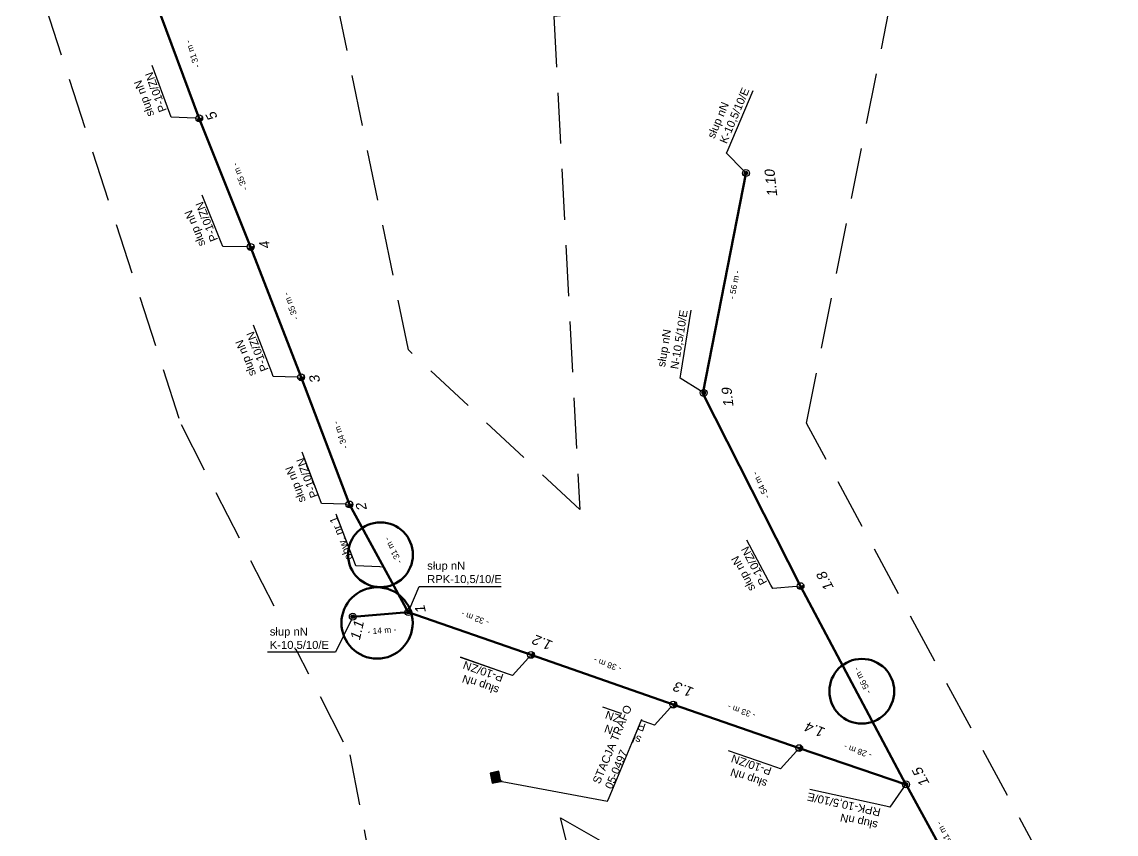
# Model space of a CAD drawing. Header units: millimetres. Extents: x 7530081 to 7533485, y 5764674 to 5768549.
# Drawn here: x 7532625.9 to 7532898.9, y 5765324.7 to 5765527.3 of the extents above; entities that cross this region are included whole.
import ezdxf
from ezdxf import colors
from ezdxf.entities.mleader import LeaderData, LeaderLine
from ezdxf.math import Vec2, Vec3

# ---------------------------------------------------------------- set-up
doc = ezdxf.new("R2010")
doc.units = ezdxf.units.MM
doc.linetypes.add('DASHED', pattern=[19.05, 12.7, -6.35])
for name, color, linetype, lineweight in [('!TELE', 3, 'Continuous', 50), ('!wymiary', 7, 'Continuous', 25), ('_numery', 7, 'Continuous', 40), ('_PRZEWIESZENIA', 6, 'Continuous', 50)]:
    doc.layers.add(name, color=color, linetype=linetype, lineweight=lineweight)
for name, color, linetype in [('!trafo', 6, 'DASHED'), ('_arkusze model', 7, 'Continuous'), ('_MM LINIA Sn', 40, 'Continuous'), ('_MM opisy', 7, 'Continuous'), ('_MM slupy', 5, 'Continuous'), ('_mm trafo', 3, 'Continuous')]:
    doc.layers.add(name, color=color, linetype=linetype)
doc.layers.get('_arkusze model').off()
doc.styles.get("Standard").update_dxf_attribs({"font": 'ARIAL.TTF'})
doc.dimstyles.new('opis linie', dxfattribs={"dimtxt": 1.5, "dimasz": 0.18, "dimexe": 0.18, "dimexo": 0.0625, "dimgap": 2.5, "dimtad": 4, "dimdec": 0, "dimzin": 0, "dimdsep": 46, "dimtxsty": 'Standard', "dimcen": 0.09, "dimse1": 1, "dimse2": 1, "dimsd1": 1, "dimsd2": 1, "dimclrt": 256, "dimadec": 0, "dimazin": 0, "dimtfac": 1, "dimtdec": 0, "dimtofl": 0, "dimtmove": 0, "dimatfit": 3, "dimfxl": 1, "dimtfill": 1, "dimtolj": 1, "dimtzin": 0, "dimarcsym": 0})

# ---------------------------------------------------------------- blocks, each defined once
blk = doc.blocks.new('E')
at = {"layer": '_MM slupy'}
h = blk.add_hatch(color=256, dxfattribs=at)
h.dxf.hatch_style = 1
h.paths.add_polyline_path([(0.27, 0.37, 1), (-0.27, -0.37, 1)])
for radius in [0.857, 0.457]:
    blk.add_circle((0, 0), radius, dxfattribs=at)
blk = doc.blocks.new('*D570')
at = {"layer": '!wymiary', "insert": (7532856.22, 5765324.49), "char_height": 1.5, "attachment_point": 5, "rotation": 118.6407, "bg_fill": 3, "box_fill_scale": 1.1, "bg_fill_color": 9, "bg_fill_true_color": 13158600, "bg_fill_transparency": 0}
blk.add_mtext('\\A1;- 31 m -', dxfattribs=at)
blk = doc.blocks.new('*D572')
at = {"layer": '!wymiary', "insert": (7532738.97, 5765378.51), "char_height": 1.5, "attachment_point": 5, "rotation": 160.7942, "bg_fill": 3, "box_fill_scale": 1.1, "bg_fill_color": 9, "bg_fill_true_color": 13158600, "bg_fill_transparency": 0}
blk.add_mtext('\\A1;- 32 m -', dxfattribs=at)
blk = doc.blocks.new('*D573')
at = {"layer": '!wymiary', "insert": (7532718.5, 5765395.4), "char_height": 1.5, "attachment_point": 5, "rotation": 118.7091, "bg_fill": 3, "box_fill_scale": 1.1, "bg_fill_color": 9, "bg_fill_true_color": 13158600, "bg_fill_transparency": 0}
blk.add_mtext('\\A1;- 31 m -', dxfattribs=at)
blk = doc.blocks.new('*D574')
at = {"layer": '!wymiary', "insert": (7532705.36, 5765424.19), "char_height": 1.5, "attachment_point": 5, "rotation": 110.7891, "bg_fill": 3, "box_fill_scale": 1.1, "bg_fill_color": 9, "bg_fill_true_color": 13158600, "bg_fill_transparency": 0}
blk.add_mtext('\\A1;- 34 m -', dxfattribs=at)
blk = doc.blocks.new('*D575')
at = {"layer": '!wymiary', "insert": (7532693.02, 5765456.34), "char_height": 1.5, "attachment_point": 5, "rotation": 111.185, "bg_fill": 3, "box_fill_scale": 1.1, "bg_fill_color": 9, "bg_fill_true_color": 13158600, "bg_fill_transparency": 0}
blk.add_mtext('\\A1;- 35 m -', dxfattribs=at)
blk = doc.blocks.new('*D576')
at = {"layer": '!wymiary', "insert": (7532680.29, 5765488.67), "char_height": 1.5, "attachment_point": 5, "rotation": 111.8045, "bg_fill": 3, "box_fill_scale": 1.1, "bg_fill_color": 9, "bg_fill_true_color": 13158600, "bg_fill_transparency": 0}
blk.add_mtext('\\A1;- 35 m -', dxfattribs=at)
blk = doc.blocks.new('*D577')
at = {"layer": '!wymiary', "insert": (7532668.45, 5765519.25), "char_height": 1.5, "attachment_point": 5, "rotation": 110.4766, "bg_fill": 3, "box_fill_scale": 1.1, "bg_fill_color": 9, "bg_fill_true_color": 13158600, "bg_fill_transparency": 0}
blk.add_mtext('\\A1;- 31 m -', dxfattribs=at)
blk = doc.blocks.new('*D584')
at = {"layer": '!wymiary', "insert": (7532803.71, 5765461.7), "char_height": 1.5, "attachment_point": 5, "rotation": 78.9695, "bg_fill": 3, "box_fill_scale": 1.1, "bg_fill_color": 9, "bg_fill_true_color": 13158600, "bg_fill_transparency": 0}
blk.add_mtext('\\A1;- 56 m -', dxfattribs=at)
blk = doc.blocks.new('*D585')
at = {"layer": '!wymiary', "insert": (7532810.27, 5765411.68), "char_height": 1.5, "attachment_point": 5, "rotation": 116.8601, "bg_fill": 3, "box_fill_scale": 1.1, "bg_fill_color": 9, "bg_fill_true_color": 13158600, "bg_fill_transparency": 0}
blk.add_mtext('\\A1;- 54 m -', dxfattribs=at)
blk = doc.blocks.new('*D586')
at = {"layer": '!wymiary', "insert": (7532835.56, 5765362.97), "char_height": 1.5, "attachment_point": 5, "rotation": 118.0015, "bg_fill": 3, "box_fill_scale": 1.1, "bg_fill_color": 9, "bg_fill_true_color": 13158600, "bg_fill_transparency": 0}
blk.add_mtext('\\A1;- 56 m -', dxfattribs=at)
blk = doc.blocks.new('*D587')
at = {"layer": '!wymiary', "insert": (7532834.47, 5765345.38), "char_height": 1.5, "attachment_point": 5, "rotation": 161.2494, "bg_fill": 3, "box_fill_scale": 1.1, "bg_fill_color": 9, "bg_fill_true_color": 13158600, "bg_fill_transparency": 0}
blk.add_mtext('\\A1;- 28 m -', dxfattribs=at)
blk = doc.blocks.new('*D588')
at = {"layer": '!wymiary', "insert": (7532805.47, 5765355.33), "char_height": 1.5, "attachment_point": 5, "rotation": 160.9109, "bg_fill": 3, "box_fill_scale": 1.1, "bg_fill_color": 9, "bg_fill_true_color": 13158600, "bg_fill_transparency": 0}
blk.add_mtext('\\A1;- 33 m -', dxfattribs=at)
blk = doc.blocks.new('*D589')
at = {"layer": '!wymiary', "insert": (7532772.03, 5765366.97), "char_height": 1.5, "attachment_point": 5, "rotation": 160.7265, "bg_fill": 3, "box_fill_scale": 1.1, "bg_fill_color": 9, "bg_fill_true_color": 13158600, "bg_fill_transparency": 0}
blk.add_mtext('\\A1;- 38 m -', dxfattribs=at)
blk = doc.blocks.new('*D606')
at = {"layer": '!wymiary', "insert": (7532715.74, 5765375.48), "char_height": 1.5, "attachment_point": 5, "rotation": 4.7876, "bg_fill": 3, "box_fill_scale": 1.1, "bg_fill_color": 9, "bg_fill_true_color": 13158600, "bg_fill_transparency": 0}
blk.add_mtext('\\A1;- 14 m -', dxfattribs=at)
blk = doc.blocks.new('ZN')
at = {"layer": '_MM slupy', "transparency": 33554687}
h = blk.add_hatch(color=256, dxfattribs=at)
h.dxf.hatch_style = 1
h.paths.add_polyline_path([(0, -0.86), (0, 0.86, 1)])
at = {"layer": '_MM slupy'}
blk.add_circle((0, 0), 0.857, dxfattribs=at)
blk = doc.blocks.new('trafo')
at = {"layer": '_mm trafo'}
h = blk.add_hatch(color=256, dxfattribs=at)
h.dxf.hatch_style = 1
h.paths.add_polyline_path([(-1.15, 1.02), (-0.52, -1.51), (1.64, -0.96), (1.01, 1.59)])
at = {"layer": '_MM LINIA Sn', "color": 2, "lineweight": 60}
for p, q in [((0.58, 0.02), (-0.43, 0.9)), ((-0.32, -0.23), (0.58, 0.02)), ((0.58, -0.92), (-0.32, -0.23)), ((0.55, -0.72), (0.41, -0.9)), ((0.41, -0.9), (0.58, -0.92)), ((0.58, -0.92), (0.55, -0.72))]:
    blk.add_line(p, q, dxfattribs=at)
at = {"layer": '_mm trafo', "flags": 128}
blk.add_lwpolyline([(-0.52, -1.52), (1.64, -0.96), (0.98, 1.58), (-1.17, 0.99), (-0.52, -1.52)], close=True, dxfattribs=at)

msp = doc.modelspace()

# ---------------------------------------------------------------- linework, layer by layer
at = {"layer": '!TELE'}
for points in [[(7532752.96, 5765369.38), (7532722.33, 5765380.05), (7532707.63, 5765406.89), (7532695.58, 5765438.63), (7532682.98, 5765471.14), (7532670.15, 5765503.21), (7532659.22, 5765532.48), (7532661.68, 5765564.46), (7532664.2, 5765597.26), (7532674.62, 5765629.5), (7532695.96, 5765664.25), (7532712.18, 5765695), (7532731.65, 5765731.15)], [(7532806.63, 5765489.81), (7532795.86, 5765434.56), (7532820.19, 5765386.52), (7532846.49, 5765337.06), (7532819.86, 5765346.1), (7532788.45, 5765356.97), (7532752.96, 5765369.38)], [(7532708.48, 5765378.89), (7532722.33, 5765380.05)], [(7532846.61, 5765336.84), (7532861.42, 5765309.73), (7532882.62, 5765269.54)]]:
    msp.add_lwpolyline(points, dxfattribs=at)
at = {"layer": '!trafo', "color": 3}
for points in [[(7532732.04, 5765753.3), (7532695.12, 5765697.34), (7532657.16, 5765630.94), (7532625.91, 5765549.24), (7532665.64, 5765426.81), (7532707.75, 5765344.4), (7532744.2, 5765152.89), (7532703.12, 5765037.21)], [(7532703.12, 5765037.21), (7532764.21, 5765057.15), (7532787.8, 5765154.52), (7532782.07, 5765229.44), (7532772.63, 5765279.5), (7532760.33, 5765328.7), (7532885.39, 5765257.29), (7532898.94, 5765284.01), (7532821.68, 5765427.18), (7532843.61, 5765536.84), (7532758.67, 5765528.64), (7532765.11, 5765405.61), (7532722.35, 5765445.45), (7532690.14, 5765602.65), (7532759.84, 5765707.91), (7532757.92, 5765738.77), (7532732.04, 5765753.3)]]:
    msp.add_lwpolyline(points, dxfattribs=at)

# ---------------------------------------------------------------- block references
at = {"layer": '_arkusze model', "rotation": 357.3066721443946}
msp.add_blockref('trafo', (7532743.86, 5765338.82), dxfattribs=at)
at = {"layer": '_MM slupy'}
for p, rotation in [((7532670.15, 5765503.21), 110.4766317540014), ((7532682.98, 5765471.14), 111.8044897389284), ((7532695.58, 5765438.63), 111.1849886647987), ((7532820.19, 5765386.52), 118.001491466603), ((7532752.96, 5765369.38), 160.7941521478649), ((7532788.45, 5765356.97), 160.7264951703963), ((7532819.86, 5765346.1), 160.9108937275906)]:
    msp.add_blockref('ZN', p, dxfattribs=dict(at, rotation=rotation))

# ---------------------------------------------------------------- next in the draw order: leaders
at = {"layer": '_MM opisy'}
ml = msp.add_multileader_mtext('Standard', dxfattribs=at)
ml.set_content('\\pxql;słup nN\\PP-10/ZN', color=256)
ml.set_leader_properties()
ml.build(insert=Vec2(0, 0))
ml.multileader.update_dxf_attribs({"has_text_frame": 1, "text_left_attachment_type": 5, "text_right_attachment_type": 5, "dogleg_length": 1, "arrow_head_size": 1})
ctx = ml.context
ctx.base_point, ctx.char_height, ctx.arrow_head_size, ctx.landing_gap_size, ctx.plane_origin, ctx.plane_x_axis, ctx.plane_y_axis = Vec3(7532662.85, 5765504.44), 2, 1, 1, Vec3(7532670.88, 5765505.32), Vec3(-0.349825, 0.936815), Vec3(-0.936815, -0.349825)
ctx.left_attachment, ctx.right_attachment = 5, 5
notes = []
notes.append((ctx, [(0, (1, 1, 0), (7532663.2, 5765503.51), (-0.349825, 0.936815), 1, [(0, [(7532670.15, 5765503.21), (7532663.2, 5765503.51)], 0, [])])]))
ctx.mtext.insert, ctx.mtext.text_direction, ctx.mtext.rotation, ctx.mtext.flow_direction = Vec3(7532657.1, 5765503.36), Vec3(-0.349825, 0.936815), 1.928181, 5
ctx.mtext.has_bg_fill, ctx.mtext.bg_color, ctx.mtext.bg_scale_factor, ctx.mtext.bg_transparency, ctx.mtext.use_window_bg_color = 1, -1023410175, 1, 0, 1
ml = msp.add_multileader_mtext('Standard', dxfattribs=at)
ml.set_content('\\pxql;słup nN\\PK-10,5/10/E', color=256)
ml.set_leader_properties()
ml.build(insert=Vec2(0, 0))
ml.multileader.update_dxf_attribs({"has_text_frame": 1, "text_left_attachment_type": 5, "text_right_attachment_type": 5, "dogleg_length": 1, "arrow_head_size": 1})
ctx = ml.context
ctx.base_point, ctx.char_height, ctx.arrow_head_size, ctx.landing_gap_size, ctx.plane_origin, ctx.plane_x_axis, ctx.plane_y_axis = Vec3(7532802.13, 5765495.48), 2, 1, 1, Vec3(7532808.56, 5765490.59), Vec3(0.389584, 0.920991), Vec3(-0.920991, 0.389584)
ctx.left_attachment, ctx.right_attachment = 5, 5
notes.append((ctx, [(0, (1, 1, 0), (7532801.74, 5765494.56), (0.389584, 0.920991), 1, [(0, [(7532806.58, 5765489.56), (7532801.74, 5765494.56)], 0, [])])]))
ctx.mtext.insert, ctx.mtext.text_direction, ctx.mtext.rotation, ctx.mtext.flow_direction = Vec3(7532796.84, 5765498.8), Vec3(0.389584, 0.920991), 1.170616, 5
ctx.mtext.has_bg_fill, ctx.mtext.bg_color, ctx.mtext.bg_scale_factor, ctx.mtext.bg_transparency, ctx.mtext.use_window_bg_color = 1, -1023410175, 1, 0, 1
ml = msp.add_multileader_mtext('Standard', dxfattribs=at)
ml.set_content('\\pxql;słup nN\\PP-10/ZN', color=256)
ml.set_leader_properties()
ml.build(insert=Vec2(0, 0))
ml.multileader.update_dxf_attribs({"has_text_frame": 1, "text_left_attachment_type": 5, "text_right_attachment_type": 5, "dogleg_length": 1, "arrow_head_size": 1})
ctx = ml.context
ctx.base_point, ctx.char_height, ctx.arrow_head_size, ctx.landing_gap_size, ctx.plane_origin, ctx.plane_x_axis, ctx.plane_y_axis = Vec3(7532675.65, 5765472.2), 2, 1, 1, Vec3(7532683.66, 5765473.26), Vec3(-0.371441, 0.928457), Vec3(-0.928457, -0.371441)
ctx.left_attachment, ctx.right_attachment = 5, 5
notes.append((ctx, [(0, (1, 1, 0), (7532676.03, 5765471.28), (-0.371441, 0.928457), 1, [(0, [(7532682.98, 5765471.14), (7532676.03, 5765471.28)], 0, [])])]))
ctx.mtext.insert, ctx.mtext.text_direction, ctx.mtext.rotation, ctx.mtext.flow_direction = Vec3(7532669.93, 5765470.99), Vec3(-0.371441, 0.928457), 1.951356, 5
ctx.mtext.has_bg_fill, ctx.mtext.bg_color, ctx.mtext.bg_scale_factor, ctx.mtext.bg_transparency, ctx.mtext.use_window_bg_color = 1, -1023410175, 1, 0, 1
ml = msp.add_multileader_mtext('Standard', dxfattribs=at)
ml.set_content('\\pxql;słup nN\\PN-10,5/10/E', color=256)
ml.set_leader_properties()
ml.build(insert=Vec2(0, 0))
ml.multileader.update_dxf_attribs({"has_text_frame": 1, "text_left_attachment_type": 5, "text_right_attachment_type": 5, "dogleg_length": 1, "arrow_head_size": 1})
ctx = ml.context
ctx.base_point, ctx.char_height, ctx.arrow_head_size, ctx.landing_gap_size, ctx.plane_origin, ctx.plane_x_axis, ctx.plane_y_axis = Vec3(7532790.32, 5765439.4), 2, 1, 1, Vec3(7532797.73, 5765436.18), Vec3(0.159968, 0.987122), Vec3(-0.987122, 0.159968)
ctx.left_attachment, ctx.right_attachment = 5, 5
notes.append((ctx, [(0, (1, 1, 0), (7532790.16, 5765438.42), (0.159968, 0.987122), 1, [(0, [(7532796.05, 5765434.72), (7532790.16, 5765438.42)], 0, [])])]))
ctx.mtext.insert, ctx.mtext.text_direction, ctx.mtext.rotation, ctx.mtext.flow_direction = Vec3(7532784.4, 5765441.38), Vec3(0.159968, 0.987122), 1.410138, 5
ctx.mtext.has_bg_fill, ctx.mtext.bg_color, ctx.mtext.bg_scale_factor, ctx.mtext.bg_transparency, ctx.mtext.use_window_bg_color = 1, -1023410175, 1, 0, 1
ml = msp.add_multileader_mtext('Standard', dxfattribs=at)
ml.set_content('\\pxql;słup nN\\PP-10/ZN', color=256)
ml.set_leader_properties()
ml.build(insert=Vec2(0, 0))
ml.multileader.update_dxf_attribs({"has_text_frame": 1, "text_left_attachment_type": 5, "text_right_attachment_type": 5, "dogleg_length": 1, "arrow_head_size": 1})
ctx = ml.context
ctx.base_point, ctx.char_height, ctx.arrow_head_size, ctx.landing_gap_size, ctx.plane_origin, ctx.plane_x_axis, ctx.plane_y_axis = Vec3(7532688.27, 5765439.77), 2, 1, 1, Vec3(7532696.28, 5765440.74), Vec3(-0.36138, 0.932419), Vec3(-0.932419, -0.36138)
ctx.left_attachment, ctx.right_attachment = 5, 5
notes.append((ctx, [(0, (1, 1, 0), (7532688.63, 5765438.84), (-0.36138, 0.932419), 1, [(0, [(7532695.58, 5765438.63), (7532688.63, 5765438.84)], 0, [])])]))
ctx.mtext.insert, ctx.mtext.text_direction, ctx.mtext.rotation, ctx.mtext.flow_direction = Vec3(7532682.53, 5765438.62), Vec3(-0.36138, 0.932419), 1.940544, 5
ctx.mtext.has_bg_fill, ctx.mtext.bg_color, ctx.mtext.bg_scale_factor, ctx.mtext.bg_transparency, ctx.mtext.use_window_bg_color = 1, -1023410175, 1, 0, 1
ml = msp.add_multileader_mtext('Standard', dxfattribs=at)
ml.set_content('\\pxql;słup nN\\PP-10/ZN', color=256)
ml.set_leader_properties()
ml.build(insert=Vec2(0, 0))
ml.multileader.update_dxf_attribs({"has_text_frame": 1, "text_left_attachment_type": 5, "text_right_attachment_type": 5, "dogleg_length": 1, "arrow_head_size": 1})
ctx = ml.context
ctx.base_point, ctx.char_height, ctx.arrow_head_size, ctx.landing_gap_size, ctx.plane_origin, ctx.plane_x_axis, ctx.plane_y_axis = Vec3(7532812.79, 5765386.79), 2, 1, 1, Vec3(7532820.64, 5765388.7), Vec3(-0.469495, 0.882935), Vec3(-0.882935, -0.469495)
ctx.left_attachment, ctx.right_attachment = 5, 5
notes.append((ctx, [(0, (1, 1, 0), (7532813.26, 5765385.9), (-0.469495, 0.882935), 1, [(0, [(7532820.19, 5765386.52), (7532813.26, 5765385.9)], 0, [])])]))
ctx.mtext.insert, ctx.mtext.text_direction, ctx.mtext.rotation, ctx.mtext.flow_direction = Vec3(7532807.23, 5765384.96), Vec3(-0.469495, 0.882935), 2.059515, 5
ctx.mtext.has_bg_fill, ctx.mtext.bg_color, ctx.mtext.bg_scale_factor, ctx.mtext.bg_transparency, ctx.mtext.use_window_bg_color = 1, -1023410175, 1, 0, 1
ml = msp.add_multileader_mtext('Standard', dxfattribs=at)
ml.set_content('\\pxql;słup nN\\PRPK-10,5/10/E', color=256)
ml.set_leader_properties()
ml.build(insert=Vec2(0, 0))
ml.multileader.update_dxf_attribs({"has_text_frame": 1, "text_left_attachment_type": 5, "text_right_attachment_type": 5, "dogleg_length": 1, "arrow_head_size": 1})
ctx = ml.context
ctx.base_point, ctx.char_height, ctx.arrow_head_size, ctx.landing_gap_size, ctx.plane_origin = Vec3(7532726.04, 5765386.46), 2, 1, 1, Vec3(7532724.05, 5765378.63)
ctx.left_attachment, ctx.right_attachment = 5, 5
notes.append((ctx, [(0, (1, 1, 0), (7532725.04, 5765386.46), (1, 0), 1, [(0, [(7532722.33, 5765380.05), (7532725.04, 5765386.46)], 0, [])])]))
ctx.mtext.insert, ctx.mtext.flow_direction = Vec3(7532727.04, 5765392.62), 5
ctx.mtext.has_bg_fill, ctx.mtext.bg_color, ctx.mtext.bg_scale_factor, ctx.mtext.bg_transparency, ctx.mtext.use_window_bg_color = 1, -1023410175, 1, 0, 1
ml = msp.add_multileader_mtext('Standard', dxfattribs=at)
ml.set_content('\\pxql;słup nN\\PK-10,5/10/E', color=256)
ml.set_leader_properties()
ml.build(insert=Vec2(0, 0))
ml.multileader.update_dxf_attribs({"has_text_frame": 1, "text_left_attachment_type": 5, "text_right_attachment_type": 5, "dogleg_length": 1, "arrow_head_size": 1})
ctx = ml.context
ctx.base_point, ctx.char_height, ctx.arrow_head_size, ctx.landing_gap_size, ctx.plane_origin = Vec3(7532686.77, 5765370.03), 2, 1, 1, Vec3(7532710.2, 5765377.47)
ctx.left_attachment, ctx.right_attachment = 5, 5
notes.append((ctx, [(0, (1, 1, 0), (7532704.17, 5765370.03), (-1, 0), 1, [(0, [(7532708.48, 5765378.89), (7532704.17, 5765370.03)], 0, [])])]))
ctx.mtext.insert, ctx.mtext.flow_direction = Vec3(7532687.77, 5765376.19), 5
ctx.mtext.has_bg_fill, ctx.mtext.bg_color, ctx.mtext.bg_scale_factor, ctx.mtext.bg_transparency, ctx.mtext.use_window_bg_color = 1, -1023410175, 1, 0, 1
ml = msp.add_multileader_mtext('Standard', dxfattribs=at)
ml.set_content('\\pxql;słup nN\\PP-10/ZN', color=256)
ml.set_leader_properties()
ml.build(insert=Vec2(0, 0))
ml.multileader.update_dxf_attribs({"has_text_frame": 1, "text_left_attachment_type": 5, "text_right_attachment_type": 5, "dogleg_length": 1, "arrow_head_size": 1})
ctx = ml.context
ctx.base_point, ctx.char_height, ctx.arrow_head_size, ctx.landing_gap_size, ctx.plane_origin, ctx.plane_x_axis, ctx.plane_y_axis = Vec3(7532747.35, 5765364.55), 2, 1, 1, Vec3(7532751.81, 5765371.29), Vec3(-0.944343, 0.328963), Vec3(-0.328963, -0.944343)
ctx.left_attachment, ctx.right_attachment = 5, 5
notes.append((ctx, [(0, (1, 1, 0), (7532748.29, 5765364.22), (-0.944343, 0.328963), 1, [(0, [(7532752.96, 5765369.38), (7532748.29, 5765364.22)], 0, [])])]))
ctx.mtext.insert, ctx.mtext.text_direction, ctx.mtext.rotation, ctx.mtext.flow_direction = Vec3(7532744.51, 5765359.43), Vec3(-0.944343, 0.328963), 2.806387, 5
ctx.mtext.has_bg_fill, ctx.mtext.bg_color, ctx.mtext.bg_scale_factor, ctx.mtext.bg_transparency, ctx.mtext.use_window_bg_color = 1, -1023410175, 1, 0, 1
ml = msp.add_multileader_mtext('Standard', dxfattribs=at)
ml.set_content('\\pxql;słup nN\\PP-10/ZN', color=256)
ml.set_leader_properties()
ml.build(insert=Vec2(0, 0))
ml.multileader.update_dxf_attribs({"has_text_frame": 1, "text_left_attachment_type": 5, "text_right_attachment_type": 5, "dogleg_length": 1, "arrow_head_size": 1})
ctx = ml.context
ctx.base_point, ctx.char_height, ctx.arrow_head_size, ctx.landing_gap_size, ctx.plane_origin, ctx.plane_x_axis, ctx.plane_y_axis = Vec3(7532782.83, 5765352.15), 2, 1, 1, Vec3(7532787.3, 5765358.88), Vec3(-0.943954, 0.330078), Vec3(-0.330078, -0.943954)
ctx.left_attachment, ctx.right_attachment = 5, 5
notes.append((ctx, [(0, (1, 1, 0), (7532783.78, 5765351.82), (-0.943954, 0.330078), 1, [(0, [(7532788.45, 5765356.97), (7532783.78, 5765351.82)], 0, [])])]))
ctx.mtext.insert, ctx.mtext.text_direction, ctx.mtext.rotation, ctx.mtext.flow_direction = Vec3(7532779.99, 5765347.03), Vec3(-0.943954, 0.330078), 2.805207, 5
ctx.mtext.has_bg_fill, ctx.mtext.bg_color, ctx.mtext.bg_scale_factor, ctx.mtext.bg_transparency, ctx.mtext.use_window_bg_color = 1, -1023410175, 1, 0, 1
ml = msp.add_multileader_mtext('Standard', dxfattribs=at)
ml.set_content('\\pxql;słup nN\\PP-10/ZN', color=256)
ml.set_leader_properties()
ml.build(insert=Vec2(0, 0))
ml.multileader.update_dxf_attribs({"has_text_frame": 1, "text_left_attachment_type": 5, "text_right_attachment_type": 5, "dogleg_length": 1, "arrow_head_size": 1})
ctx = ml.context
ctx.base_point, ctx.char_height, ctx.arrow_head_size, ctx.landing_gap_size, ctx.plane_origin, ctx.plane_x_axis, ctx.plane_y_axis = Vec3(7532814.26, 5765341.26), 2, 1, 1, Vec3(7532818.7, 5765348), Vec3(-0.945011, 0.327038), Vec3(-0.327038, -0.945011)
ctx.left_attachment, ctx.right_attachment = 5, 5
notes.append((ctx, [(0, (1, 1, 0), (7532815.2, 5765340.93), (-0.945011, 0.327038), 1, [(0, [(7532819.86, 5765346.1), (7532815.2, 5765340.93)], 0, [])])]))
ctx.mtext.insert, ctx.mtext.text_direction, ctx.mtext.rotation, ctx.mtext.flow_direction = Vec3(7532811.43, 5765336.14), Vec3(-0.945011, 0.327038), 2.808425, 5
ctx.mtext.has_bg_fill, ctx.mtext.bg_color, ctx.mtext.bg_scale_factor, ctx.mtext.bg_transparency, ctx.mtext.use_window_bg_color = 1, -1023410175, 1, 0, 1
for ctx, leaders in notes:
    for number, flags, end, landing, length, lines in leaders:
        leader = LeaderData()
        leader.index, (leader.has_last_leader_line, leader.has_dogleg_vector, leader.attachment_direction) = number, flags
        leader.last_leader_point, leader.dogleg_vector, leader.dogleg_length = Vec3(end), Vec3(landing), length
        for number, points, colour, breaks in lines:
            line = LeaderLine()
            line.index, line.vertices, line.color, line.breaks = number, Vec3.list(points), colors.encode_raw_color(colour), breaks
            leader.lines.append(line)
        ctx.leaders.append(leader)

# ---------------------------------------------------------------- next in the draw order: block references
for p, rotation in [((7532806.58, 5765489.56), 67.07137295702945), ((7532796.05, 5765434.72), 80.79497345922739)]:
    msp.add_blockref('E', p, dxfattribs=dict(rotation=rotation))
for p in [(7532708.48, 5765378.89), (7532722.33, 5765380.05)]:
    msp.add_blockref('E', p)
at = {"layer": '_MM slupy', "rotation": 160.7264951703963}
msp.add_blockref('ZN', (7532752.96, 5765369.38), dxfattribs=at)

# ---------------------------------------------------------------- next in the draw order: texts
at = {"layer": '_numery', "oblique": 10}
msp.add_text('1.10', height=2.5, rotation=96.3207, dxfattribs=at).set_placement((7532814.42, 5765483.77))

# ---------------------------------------------------------------- next in the draw order: leaders
at = {"layer": '_MM opisy'}
ml = msp.add_multileader_mtext('Standard', dxfattribs=at)
ml.set_content('\\pxql;słup nN\\PRPK-10,5/10/E', color=256)
ml.set_leader_properties()
ml.build(insert=Vec2(0, 0))
ml.multileader.update_dxf_attribs({"has_text_frame": 1, "text_left_attachment_type": 5, "text_right_attachment_type": 5, "dogleg_length": 1, "arrow_head_size": 1})
ctx = ml.context
ctx.base_point, ctx.char_height, ctx.arrow_head_size, ctx.landing_gap_size, ctx.plane_origin, ctx.plane_x_axis, ctx.plane_y_axis = Vec3(7532841.49, 5765331.6), 2, 1, 1, Vec3(7532845.12, 5765338.82), Vec3(-0.976463, 0.215685), Vec3(-0.215685, -0.976463)
ctx.left_attachment, ctx.right_attachment = 5, 5
notes = []
notes.append((ctx, [(0, (1, 1, 0), (7532842.46, 5765331.39), (-0.976463, 0.215685), 1, [(0, [(7532846.49, 5765337.06), (7532842.46, 5765331.39)], 0, [])])]))
ctx.mtext.insert, ctx.mtext.text_direction, ctx.mtext.rotation, ctx.mtext.flow_direction = Vec3(7532839.18, 5765325.8), Vec3(-0.976463, 0.215685), 2.924199, 5
ctx.mtext.has_bg_fill, ctx.mtext.bg_color, ctx.mtext.bg_scale_factor, ctx.mtext.bg_transparency, ctx.mtext.use_window_bg_color = 1, -1023410175, 1, 0, 1
for ctx, leaders in notes:
    for number, flags, end, landing, length, lines in leaders:
        leader = LeaderData()
        leader.index, (leader.has_last_leader_line, leader.has_dogleg_vector, leader.attachment_direction) = number, flags
        leader.last_leader_point, leader.dogleg_vector, leader.dogleg_length = Vec3(end), Vec3(landing), length
        for number, points, colour, breaks in lines:
            line = LeaderLine()
            line.index, line.vertices, line.color, line.breaks = number, Vec3.list(points), colors.encode_raw_color(colour), breaks
            leader.lines.append(line)
        ctx.leaders.append(leader)

# ---------------------------------------------------------------- next in the draw order: block references
at = {"rotation": 167.5442607294345}
msp.add_blockref('E', (7532846.49, 5765337.06), dxfattribs=at)

# ---------------------------------------------------------------- next in the draw order: dimensions: what is measured, and where the dimension line sits
at = {"layer": '!wymiary'}
dim = msp.add_aligned_dim(p1=(7532806.63, 5765489.81), p2=(7532795.86, 5765434.56), distance=-0.75, dimstyle='opis linie', override={"dimpost": '- <> m -'}, dxfattribs=at)
dim.commit()
dim.dimension.update_dxf_attribs({"geometry": '*D584', "text_midpoint": (7532803.71, 5765461.7)})

# ---------------------------------------------------------------- next in the draw order: leaders
at = {"layer": '_MM opisy'}
ml = msp.add_multileader_mtext('Standard', dxfattribs=at)
ml.set_content('\\pxql;słup nN\\PP-10/ZN', color=256)
ml.set_leader_properties()
ml.build(insert=Vec2(0, 0))
ml.multileader.update_dxf_attribs({"has_text_frame": 1, "text_left_attachment_type": 5, "text_right_attachment_type": 5, "dogleg_length": 1, "arrow_head_size": 1})
ctx = ml.context
ctx.base_point, ctx.char_height, ctx.arrow_head_size, ctx.landing_gap_size, ctx.plane_origin, ctx.plane_x_axis, ctx.plane_y_axis = Vec3(7532747.34, 5765364.56), 2, 1, 1, Vec3(7532751.81, 5765371.29), Vec3(-0.943954, 0.330078), Vec3(-0.330078, -0.943954)
ctx.left_attachment, ctx.right_attachment = 5, 5
notes = []
notes.append((ctx, [(0, (1, 1, 0), (7532748.29, 5765364.23), (-0.943954, 0.330078), 1, [(0, [(7532752.96, 5765369.38), (7532748.29, 5765364.23)], 0, [])])]))
ctx.mtext.insert, ctx.mtext.text_direction, ctx.mtext.rotation, ctx.mtext.flow_direction = Vec3(7532744.5, 5765359.44), Vec3(-0.943954, 0.330078), 2.805207, 5
ctx.mtext.has_bg_fill, ctx.mtext.bg_color, ctx.mtext.bg_scale_factor, ctx.mtext.bg_transparency, ctx.mtext.use_window_bg_color = 1, -1023410175, 1, 0, 1
for ctx, leaders in notes:
    for number, flags, end, landing, length, lines in leaders:
        leader = LeaderData()
        leader.index, (leader.has_last_leader_line, leader.has_dogleg_vector, leader.attachment_direction) = number, flags
        leader.last_leader_point, leader.dogleg_vector, leader.dogleg_length = Vec3(end), Vec3(landing), length
        for number, points, colour, breaks in lines:
            line = LeaderLine()
            line.index, line.vertices, line.color, line.breaks = number, Vec3.list(points), colors.encode_raw_color(colour), breaks
            leader.lines.append(line)
        ctx.leaders.append(leader)

# ---------------------------------------------------------------- next in the draw order: dimensions: what is measured, and where the dimension line sits
at = {"layer": '!wymiary'}
for p1, p2, picture, middle in [((7532795.86, 5765434.56), (7532820.19, 5765386.52), '*D585', (7532810.27, 5765411.68)), ((7532752.96, 5765369.38), (7532722.33, 5765380.05), '*D572', (7532738.97, 5765378.51)), ((7532846.61, 5765336.84), (7532861.42, 5765309.73), '*D570', (7532856.22, 5765324.49))]:
    dim = msp.add_aligned_dim(p1=p1, p2=p2, distance=-0.75, dimstyle='opis linie', override={"dimpost": '- <> m -'}, dxfattribs=at)
    dim.commit()
    dim.dimension.update_dxf_attribs({"geometry": picture, "text_midpoint": middle})

# ---------------------------------------------------------------- next in the draw order: texts
at = {"layer": '_numery', "oblique": 10}
for s, rotation, p in [('1.9', 96.3207, (7532803.49, 5765431.28)), ('1.5', 117.8921, (7532852.47, 5765337.3))]:
    msp.add_text(s, height=2.5, rotation=rotation, dxfattribs=at).set_placement(p)

# ---------------------------------------------------------------- next in the draw order: dimensions: what is measured, and where the dimension line sits
at = {"layer": '!wymiary'}
for p1, p2, picture, middle in [((7532722.33, 5765380.05), (7532707.63, 5765406.89), '*D573', (7532718.5, 5765395.4)), ((7532820.19, 5765386.52), (7532846.49, 5765337.06), '*D586', (7532835.56, 5765362.97))]:
    dim = msp.add_aligned_dim(p1=p1, p2=p2, distance=-0.75, dimstyle='opis linie', override={"dimpost": '- <> m -'}, dxfattribs=at)
    dim.commit()
    dim.dimension.update_dxf_attribs({"geometry": picture, "text_midpoint": middle})

# ---------------------------------------------------------------- next in the draw order: linework, layer by layer
at = {"layer": '_PRZEWIESZENIA', "color": 3}
msp.add_circle((7532835.49, 5765360.3), 8.08, dxfattribs=at)

# ---------------------------------------------------------------- next in the draw order: texts
at = {"layer": '_numery', "oblique": 10}
for s, rotation, p in [('1.8', 117.8921, (7532828.59, 5765386.12)), ('1', 102.9044, (7532726.76, 5765380.01))]:
    msp.add_text(s, height=2.5, rotation=rotation, dxfattribs=at).set_placement(p)

# ---------------------------------------------------------------- next in the draw order: dimensions: what is measured, and where the dimension line sits
at = {"layer": '!wymiary'}
for p1, p2, picture, middle in [((7532707.63, 5765406.89), (7532695.58, 5765438.63), '*D574', (7532705.36, 5765424.19)), ((7532708.48, 5765378.89), (7532722.33, 5765380.05), '*D606', (7532715.74, 5765375.48)), ((7532846.49, 5765337.06), (7532819.86, 5765346.1), '*D587', (7532834.47, 5765345.38))]:
    dim = msp.add_aligned_dim(p1=p1, p2=p2, distance=-0.75, dimstyle='opis linie', override={"dimpost": '- <> m -'}, dxfattribs=at)
    dim.commit()
    dim.dimension.update_dxf_attribs({"geometry": picture, "text_midpoint": middle})

# ---------------------------------------------------------------- next in the draw order: linework, layer by layer
at = {"layer": '_PRZEWIESZENIA', "color": 3}
msp.add_circle((7532714.54, 5765377.33), 8.89, dxfattribs=at)

# ---------------------------------------------------------------- next in the draw order: block references
at = {"layer": '_MM slupy', "rotation": 110.7891222243156}
msp.add_blockref('ZN', (7532707.63, 5765406.89), dxfattribs=at)

# ---------------------------------------------------------------- next in the draw order: texts
at = {"layer": '_numery', "oblique": 10}
msp.add_text('1.1', height=2.5, rotation=77.1686, dxfattribs=at).set_placement((7532710.2, 5765372.79))

# ---------------------------------------------------------------- next in the draw order: dimensions: what is measured, and where the dimension line sits
at = {"layer": '!wymiary'}
for p1, p2, picture, middle in [((7532695.58, 5765438.63), (7532682.98, 5765471.14), '*D575', (7532693.02, 5765456.34)), ((7532819.86, 5765346.1), (7532788.45, 5765356.97), '*D588', (7532805.47, 5765355.33))]:
    dim = msp.add_aligned_dim(p1=p1, p2=p2, distance=-0.75, dimstyle='opis linie', override={"dimpost": '- <> m -'}, dxfattribs=at)
    dim.commit()
    dim.dimension.update_dxf_attribs({"geometry": picture, "text_midpoint": middle})

# ---------------------------------------------------------------- next in the draw order: texts
at = {"layer": '_numery', "oblique": 10}
for s, rotation, p in [('3', 102.9044, (7532700.41, 5765437.41)), ('1.4', 158.3781, (7532826.6, 5765350.96))]:
    msp.add_text(s, height=2.5, rotation=rotation, dxfattribs=at).set_placement(p)

# ---------------------------------------------------------------- next in the draw order: dimensions: what is measured, and where the dimension line sits
at = {"layer": '!wymiary'}
for p1, p2, picture, middle in [((7532682.98, 5765471.14), (7532670.15, 5765503.21), '*D576', (7532680.29, 5765488.67)), ((7532788.45, 5765356.97), (7532752.96, 5765369.38), '*D589', (7532772.03, 5765366.97))]:
    dim = msp.add_aligned_dim(p1=p1, p2=p2, distance=-0.75, dimstyle='opis linie', override={"dimpost": '- <> m -'}, dxfattribs=at)
    dim.commit()
    dim.dimension.update_dxf_attribs({"geometry": picture, "text_midpoint": middle})

# ---------------------------------------------------------------- next in the draw order: leaders
at = {"layer": '_MM opisy'}
ml = msp.add_multileader_mtext('Standard', dxfattribs=at)
ml.set_content('\\pxql;słup nN\\PP-10/ZN', color=256)
ml.set_leader_properties()
ml.build(insert=Vec2(0, 0))
ml.multileader.update_dxf_attribs({"has_text_frame": 1, "text_left_attachment_type": 5, "text_right_attachment_type": 5, "dogleg_length": 1, "arrow_head_size": 1})
ctx = ml.context
ctx.base_point, ctx.char_height, ctx.arrow_head_size, ctx.landing_gap_size, ctx.plane_origin, ctx.plane_x_axis, ctx.plane_y_axis = Vec3(7532700.32, 5765408.08), 2, 1, 1, Vec3(7532708.35, 5765409), Vec3(-0.354929, 0.934893), Vec3(-0.934893, -0.354929)
ctx.left_attachment, ctx.right_attachment = 5, 5
notes = []
notes.append((ctx, [(0, (1, 1, 0), (7532700.68, 5765407.15), (-0.354929, 0.934893), 1, [(0, [(7532707.63, 5765406.89), (7532700.68, 5765407.15)], 0, [])])]))
ctx.mtext.insert, ctx.mtext.text_direction, ctx.mtext.rotation, ctx.mtext.flow_direction = Vec3(7532694.92, 5765407.1), Vec3(-0.354929, 0.934893), 1.933635, 5
ctx.mtext.has_bg_fill, ctx.mtext.bg_color, ctx.mtext.bg_scale_factor, ctx.mtext.bg_transparency, ctx.mtext.use_window_bg_color = 1, -1023410175, 1, 0, 1
at = {"layer": '_MM opisy', "color": 1}
ml = msp.add_multileader_mtext('Standard', dxfattribs=at)
ml.set_content('\\pxql;obw. nr 1', color=1)
ml.set_leader_properties()
ml.build(insert=Vec2(0, 0))
ml.multileader.update_dxf_attribs({"has_text_frame": 1, "text_left_attachment_type": 5, "text_right_attachment_type": 5, "dogleg_length": 1, "arrow_head_size": 1})
ctx = ml.context
ctx.base_point, ctx.char_height, ctx.arrow_head_size, ctx.landing_gap_size, ctx.plane_origin, ctx.plane_x_axis, ctx.plane_y_axis = Vec3(7532708.88, 5765392.48), 2, 1, 1, Vec3(7532716.91, 5765393.4), Vec3(-0.354929, 0.934893), Vec3(-0.934893, -0.354929)
ctx.left_attachment, ctx.right_attachment = 5, 5
notes.append((ctx, [(0, (1, 1, 0), (7532709.24, 5765391.55), (-0.354929, 0.934893), 1, [(0, [(7532716.19, 5765391.29), (7532709.24, 5765391.55)], 0, [])])]))
ctx.mtext.insert, ctx.mtext.text_direction, ctx.mtext.rotation, ctx.mtext.flow_direction = Vec3(7532706.62, 5765392.69), Vec3(-0.354929, 0.934893), 1.933635, 5
ctx.mtext.has_bg_fill, ctx.mtext.bg_color, ctx.mtext.bg_scale_factor, ctx.mtext.bg_transparency, ctx.mtext.use_window_bg_color = 1, -1023410175, 1, 0, 1
for ctx, leaders in notes:
    for number, flags, end, landing, length, lines in leaders:
        leader = LeaderData()
        leader.index, (leader.has_last_leader_line, leader.has_dogleg_vector, leader.attachment_direction) = number, flags
        leader.last_leader_point, leader.dogleg_vector, leader.dogleg_length = Vec3(end), Vec3(landing), length
        for number, points, colour, breaks in lines:
            line = LeaderLine()
            line.index, line.vertices, line.color, line.breaks = number, Vec3.list(points), colors.encode_raw_color(colour), breaks
            leader.lines.append(line)
        ctx.leaders.append(leader)

# ---------------------------------------------------------------- next in the draw order: linework, layer by layer
at = {"layer": '_PRZEWIESZENIA', "color": 3}
msp.add_circle((7532715.39, 5765394.35), 8.08, dxfattribs=at)

# ---------------------------------------------------------------- next in the draw order: texts
at = {"layer": '_numery', "oblique": 10}
for s, rotation, p in [('4', 102.9044, (7532687.94, 5765470.86)), ('2', 102.9044, (7532712.05, 5765405.57)), ('1.2', 158.3781, (7532758.62, 5765372.67)), ('1.3', 158.3781, (7532793.8, 5765360.98))]:
    msp.add_text(s, height=2.5, rotation=rotation, dxfattribs=at).set_placement(p)

# ---------------------------------------------------------------- next in the draw order: dimensions: what is measured, and where the dimension line sits
at = {"layer": '!wymiary'}
dim = msp.add_aligned_dim(p1=(7532670.15, 5765503.21), p2=(7532659.22, 5765532.48), distance=-0.75, dimstyle='opis linie', override={"dimpost": '- <> m -'}, dxfattribs=at)
dim.commit()
dim.dimension.update_dxf_attribs({"geometry": '*D577', "text_midpoint": (7532668.45, 5765519.25)})

# ---------------------------------------------------------------- next in the draw order: leaders
at = {"layer": '_mm trafo', "color": 3}
ml = msp.add_multileader_mtext('Standard', dxfattribs=at)
ml.set_content('STACJA TRAFO\\P05-0497', color=3)
ml.set_leader_properties()
ml.build(insert=Vec2(0, 0))
ml.multileader.update_dxf_attribs({"has_text_frame": 1, "text_left_attachment_type": 5, "text_right_attachment_type": 5, "dogleg_length": 1, "arrow_head_size": 1.5})
ctx = ml.context
ctx.base_point, ctx.char_height, ctx.arrow_head_size, ctx.plane_origin, ctx.plane_x_axis, ctx.plane_y_axis = Vec3(7532772.43, 5765333.82), 2, 1.5, Vec3(7532773.78, 5765328.68), Vec3(0.387827, 0.921732), Vec3(-0.921732, 0.387827)
ctx.left_attachment, ctx.right_attachment, ctx.attachment_type = 5, 5, 2
notes = []
notes.append((ctx, [(0, (1, 1, 0), (7532772.05, 5765332.9), (0.387827, 0.921732), 1, [(0, [(7532744.26, 5765338.09)], 0, [])])]))
ctx.mtext.insert, ctx.mtext.text_direction, ctx.mtext.rotation, ctx.mtext.flow_direction = Vec3(7532768.22, 5765337.77), Vec3(0.387827, 0.921732), 1.172523, 5
ctx.mtext.has_bg_fill, ctx.mtext.bg_color, ctx.mtext.bg_scale_factor, ctx.mtext.bg_transparency, ctx.mtext.use_window_bg_color = 1, -1073741824, 1, 0, 1
for ctx, leaders in notes:
    for number, flags, end, landing, length, lines in leaders:
        leader = LeaderData()
        leader.index, (leader.has_last_leader_line, leader.has_dogleg_vector, leader.attachment_direction) = number, flags
        leader.last_leader_point, leader.dogleg_vector, leader.dogleg_length = Vec3(end), Vec3(landing), length
        for number, points, colour, breaks in lines:
            line = LeaderLine()
            line.index, line.vertices, line.color, line.breaks = number, Vec3.list(points), colors.encode_raw_color(colour), breaks
            leader.lines.append(line)
        ctx.leaders.append(leader)

# ---------------------------------------------------------------- next in the draw order: texts
at = {"layer": '_numery', "oblique": 10}
msp.add_text('5', height=2.5, rotation=118.3656, dxfattribs=at).set_placement((7532674.87, 5765503.42))

doc.saveas('drawing.dxf')
